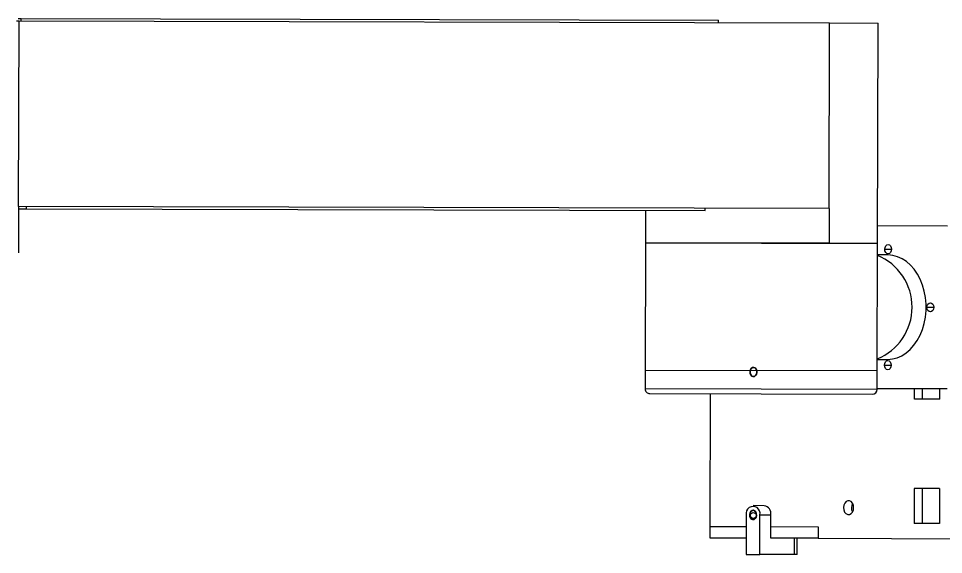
# Model space of a CAD drawing. Header units: millimetres. Extents: x -551930 to 36223, y -1733730 to 8014.
# Drawn here: x -551862.05 to -551817.18, y -1733702.82 to -1733676.82 of the extents above; entities that cross this region are included whole.
import ezdxf

# ---------------------------------------------------------------- set-up
doc = ezdxf.new("R2010")
doc.units = ezdxf.units.MM
doc.layers.get('0').update_dxf_attribs({"lineweight": 35})

msp = doc.modelspace()

# ---------------------------------------------------------------- linework, layer by layer
at = {"color": 7, "linetype": 'Continuous', "lineweight": 25}
for p, q in [((-551862.152, -1733676.936), (-551862.022, -1733676.936)), ((-551862.068, -1733676.823), (-551861.925, -1733676.824)), ((-551862.045, -1733685.936), (-551862.022, -1733676.936)), ((-551862.022, -1733676.936), (-551822.702, -1733677.036)), ((-551861.925, -1733676.936), (-551861.925, -1733676.824)), ((-551861.925, -1733676.824), (-551828.092, -1733676.91)), ((-551828.092, -1733677.022), (-551828.092, -1733676.91)), ((-551822.725, -1733686.036), (-551822.702, -1733677.036)), ((-551822.702, -1733677.036), (-551820.354, -1733677.042)), ((-551820.381, -1733687.729), (-551820.354, -1733677.042)), ((-551862.045, -1733685.936), (-551862.051, -1733688.186)), ((-551822.725, -1733686.036), (-551862.045, -1733685.936)), ((-551861.655, -1733686.05), (-551861.655, -1733685.937)), ((-551862.045, -1733686.049), (-551861.655, -1733686.05)), ((-551861.655, -1733686.05), (-551828.736, -1733686.133)), ((-551831.627, -1733686.126), (-551831.631, -1733687.701)), ((-551828.736, -1733686.133), (-551828.736, -1733686.021)), ((-551822.725, -1733686.036), (-551822.729, -1733687.723)), ((-551816.984, -1733686.894), (-551820.379, -1733686.886)), ((-551831.631, -1733687.701), (-551831.647, -1733693.888)), ((-551831.631, -1733687.701), (-551820.381, -1733687.729)), ((-551822.729, -1733687.723), (-551831.631, -1733687.701)), ((-551820.381, -1733687.729), (-551822.729, -1733687.723)), ((-551820.397, -1733693.917), (-551820.381, -1733687.729)), ((-551819.865, -1733688.293), (-551820.383, -1733688.292)), ((-551820.395, -1733693.354), (-551819.878, -1733693.356)), ((-551831.647, -1733693.888), (-551831.649, -1733694.788)), ((-551820.397, -1733693.917), (-551831.647, -1733693.888)), ((-551820.399, -1733694.817), (-551820.397, -1733693.917)), ((-551820.399, -1733694.761), (-551817.004, -1733694.769)), ((-551818.588, -1733695.286), (-551818.587, -1733694.765)), ((-551818.204, -1733695.287), (-551818.203, -1733694.766)), ((-551817.354, -1733695.289), (-551817.353, -1733694.768)), ((-551831.425, -1733695.014), (-551820.625, -1733695.041)), ((-551828.501, -1733701.457), (-551828.485, -1733695.021)), ((-551817.354, -1733695.289), (-551818.588, -1733695.286)), ((-551818.599, -1733699.62), (-551818.603, -1733701.307)), ((-551817.365, -1733699.623), (-551818.599, -1733699.62)), ((-551818.215, -1733699.621), (-551818.219, -1733701.308)), ((-551817.365, -1733699.623), (-551817.37, -1733701.31)), ((-551825.878, -1733700.452), (-551826.415, -1733700.45)), ((-551826.745, -1733700.899), (-551826.75, -1733702.812)), ((-551826.092, -1733702.814), (-551826.087, -1733700.901)), ((-551826.087, -1733700.901), (-551825.55, -1733700.902)), ((-551825.553, -1733702.027), (-551825.55, -1733700.902)), ((-551828.503, -1733702.02), (-551828.501, -1733701.457)), ((-551828.501, -1733701.457), (-551826.747, -1733701.462)), ((-551825.551, -1733701.465), (-551823.259, -1733701.471)), ((-551823.259, -1733701.471), (-551823.261, -1733702.033)), ((-551817.37, -1733701.31), (-551818.603, -1733701.307)), ((-551826.748, -1733702.024), (-551828.503, -1733702.02)), ((-551823.261, -1733702.033), (-551825.553, -1733702.027)), ((-551824.403, -1733702.818), (-551824.401, -1733702.03)), ((-551824.282, -1733702.818), (-551824.28, -1733702.031)), ((-551823.261, -1733702.033), (-551812.777, -1733702.06)), ((-551826.75, -1733702.812), (-551826.092, -1733702.814)), ((-551824.403, -1733702.818), (-551826.092, -1733702.814)), ((-551824.282, -1733702.818), (-551824.403, -1733702.818))]:
    msp.add_line(p, q, dxfattribs=at)
at = {"color": 8, "linetype": 'Continuous', "lineweight": 25}
for p, q in [((-551820.029, -1733688.011), (-551819.7, -1733688.012)), ((-551817.981, -1733690.829), (-551817.652, -1733690.83)), ((-551820.043, -1733693.636), (-551819.714, -1733693.637)), ((-551820.399, -1733694.817), (-551831.649, -1733694.788))]:
    msp.add_line(p, q, dxfattribs=at)
at = {"color": 7, "linetype": 'Continuous', "lineweight": 25, "flags": 128}
for points in [[(-551820.029, -1733688.011), (-551820.016, -1733687.925), (-551819.981, -1733687.852), (-551819.927, -1733687.804), (-551819.864, -1733687.787), (-551819.801, -1733687.804), (-551819.748, -1733687.853), (-551819.712, -1733687.926), (-551819.7, -1733688.012), (-551819.713, -1733688.098), (-551819.749, -1733688.171), (-551819.802, -1733688.22), (-551819.865, -1733688.237), (-551819.928, -1733688.22), (-551819.981, -1733688.171), (-551820.017, -1733688.098), (-551820.029, -1733688.011)], [(-551819.878, -1733693.356), (-551819.646, -1733693.336), (-551819.418, -1733693.277), (-551819.197, -1733693.18), (-551818.986, -1733693.045), (-551818.789, -1733692.875), (-551818.61, -1733692.673), (-551818.45, -1733692.441), (-551818.313, -1733692.185), (-551818.2, -1733691.906), (-551818.114, -1733691.611), (-551818.056, -1733691.303), (-551818.026, -1733690.988), (-551818.025, -1733690.67), (-551818.053, -1733690.355), (-551818.11, -1733690.047), (-551818.195, -1733689.751), (-551818.306, -1733689.472), (-551818.442, -1733689.215), (-551818.601, -1733688.982), (-551818.779, -1733688.779), (-551818.975, -1733688.608), (-551819.185, -1733688.473), (-551819.405, -1733688.374), (-551819.634, -1733688.314), (-551819.865, -1733688.293)], [(-551817.981, -1733690.829), (-551817.968, -1733690.743), (-551817.932, -1733690.67), (-551817.878, -1733690.622), (-551817.816, -1733690.605), (-551817.753, -1733690.622), (-551817.699, -1733690.671), (-551817.664, -1733690.744), (-551817.652, -1733690.83), (-551817.664, -1733690.916), (-551817.7, -1733690.989), (-551817.754, -1733691.038), (-551817.817, -1733691.055), (-551817.88, -1733691.037), (-551817.933, -1733690.988), (-551817.968, -1733690.915), (-551817.981, -1733690.829)], [(-551820.043, -1733693.636), (-551820.031, -1733693.55), (-551819.995, -1733693.477), (-551819.941, -1733693.429), (-551819.878, -1733693.412), (-551819.815, -1733693.429), (-551819.762, -1733693.478), (-551819.727, -1733693.551), (-551819.714, -1733693.637), (-551819.727, -1733693.723), (-551819.763, -1733693.796), (-551819.816, -1733693.845), (-551819.879, -1733693.862), (-551819.942, -1733693.845), (-551819.996, -1733693.796), (-551820.031, -1733693.723), (-551820.043, -1733693.636)], [(-551821.537, -1733700.544), (-551821.551, -1733700.428), (-551821.594, -1733700.327), (-551821.659, -1733700.251), (-551821.74, -1733700.211), (-551821.826, -1733700.211), (-551821.906, -1733700.251), (-551821.972, -1733700.326), (-551822.015, -1733700.427), (-551822.03, -1733700.543), (-551822.016, -1733700.658), (-551821.973, -1733700.76), (-551821.908, -1733700.835), (-551821.827, -1733700.875), (-551821.742, -1733700.876), (-551821.661, -1733700.836), (-551821.595, -1733700.761), (-551821.552, -1733700.659), (-551821.537, -1733700.544)]]:
    msp.add_lwpolyline(points, dxfattribs=at)
at = {"color": 7, "linetype": 'Continuous', "flags": 128}
for points in [[(-551826.556, -1733694.031), (-551826.526, -1733694.109), (-551826.476, -1733694.165), (-551826.415, -1733694.19), (-551826.351, -1733694.181), (-551826.295, -1733694.14), (-551826.254, -1733694.072), (-551826.235, -1733693.988), (-551826.241, -1733693.901), (-551826.271, -1733693.823), (-551826.321, -1733693.768), (-551826.382, -1733693.742), (-551826.446, -1733693.751), (-551826.503, -1733693.792), (-551826.544, -1733693.86), (-551826.562, -1733693.944), (-551826.556, -1733694.031)], [(-551826.259, -1733700.835), (-551826.289, -1733700.757), (-551826.339, -1733700.702), (-551826.4, -1733700.676), (-551826.464, -1733700.685), (-551826.521, -1733700.726), (-551826.561, -1733700.794), (-551826.58, -1733700.878), (-551826.574, -1733700.966), (-551826.544, -1733701.043), (-551826.494, -1733701.099), (-551826.433, -1733701.124), (-551826.369, -1733701.116), (-551826.312, -1733701.074), (-551826.271, -1733701.006), (-551826.253, -1733700.922), (-551826.259, -1733700.835)]]:
    msp.add_lwpolyline(points, dxfattribs=at)
at = {"color": 7, "linetype": 'Continuous', "lineweight": 25}
msp.add_circle((-551826.403, -1733700.926), 0.144, dxfattribs=at)
for centre, radius, start, end in [((-551821.408, -1733690.82), 2.707, 291.9716, 67.7375), ((-551831.424, -1733694.789), 0.225, 179.8546, 269.8546), ((-551820.624, -1733694.816), 0.225, 269.8546, 359.8546), ((-551821.213, -1733700.545), 0.434, 150.6227, 209.0864), ((-551826.416, -1733700.824), 0.338, 346.8441, 192.865), ((-551825.945, -1733700.845), 0.399, 351.7544, 80.2819)]:
    msp.add_arc(centre, radius, start, end, dxfattribs=at)

doc.saveas('drawing.dxf')
